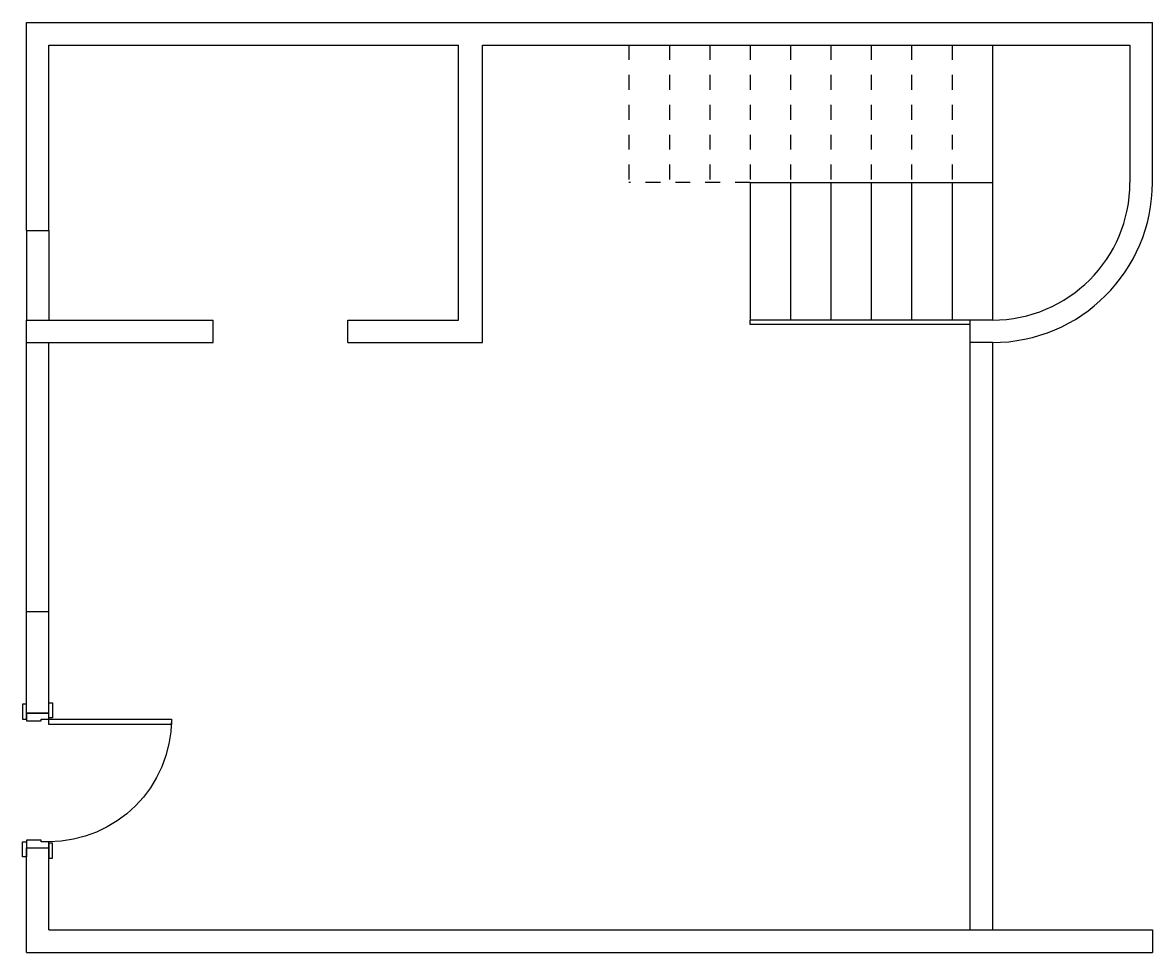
# Model space of a CAD drawing. Header units: millimetres. Extents: x 0 to 7.5, y 0 to 16.2.
# Drawn here: x -0.03 to 7.53, y 0 to 6.22 of the extents above; entities that cross this region are included whole.
import ezdxf

# ---------------------------------------------------------------- set-up
doc = ezdxf.new("R2010")
doc.units = ezdxf.units.MM
doc.linetypes.add('HIDDEN', pattern=[9.524999999999999, 6.35, -3.175])
for name, color, linetype in [('AI-Caixilhos', 2, 'Continuous'), ('ARQ_Alvenaria', 4, 'Continuous'), ('ARQ_Caixilho', 1, 'Continuous'), ('ARQ_Escada', 1, 'Continuous')]:
    doc.layers.add(name, color=color, linetype=linetype)

# ---------------------------------------------------------------- blocks, each defined once
blk = doc.blocks.new('PT80 - DIMENSIONÁVEL')
at = {"color": 1}
for points in [[(0.0399998562209589, 0.1500000005840292), (-0.060000143779007, 0.1500000005840292), (-0.060000143779007, 0.1750000005832391), (0.0399998562209589, 0.1750000005832391)], [(0.859999856220952, 0.1500000005840292), (0.9599998562209748, 0.1500000005840292), (0.9599998562209748, 0.1750000005832391), (0.859999856220952, 0.1750000005832391)], [(0.029999856220968, 0), (-0.0700001437790547, 0), (-0.0700001437790547, -0.0249999999992099), (0.029999856220968, -0.0249999999992099)], [(0.8699998562623249, -6.5860206e-09), (0.9699998562623476, -6.5860206e-09), (0.9699998562623476, -0.0250000065852305), (0.8699998562623249, -0.0250000065852305)]]:
    blk.add_lwpolyline(points, close=True, dxfattribs=at)
for points in [[(0, 0.1500000000000057), (0.0499999999999972, 0.1500000000000057), (0.0499999999999972, 0.0500000000000114), (0.0399999999999921, 0.0500000000000114), (0.0399999999999921, 0), (0, 0)], [(0.8599999999999994, 0), (0.8599999999999994, 0.0500000000000114), (0.8499999999999943, 0.0500000000000114), (0.8499999999999943, 0.1500000000000057), (0.9000000000000056, 0.1500000000000057), (0.9000000000000056, 0)], [(0.0399999999999921, 0), (0.0399999999999921, -0.8199999999999931), (0.0749999999999886, -0.8199999999999931), (0.0749999999999886, 0)]]:
    blk.add_lwpolyline(points, close=True)
at = {"color": 1, "linetype": 'HIDDEN'}
blk.add_arc((0.0399999999999921, 0), 0.8199999999999986, 270, 0, dxfattribs=at)

msp = doc.modelspace()

# ---------------------------------------------------------------- linework, layer by layer
at = {"layer": 'ARQ_Alvenaria'}
for p, q in [((0, 6.22), (0.15, 6.22)), ((0, 4.83), (0, 6.219999999999999)), ((0.15, 6.219999999999999), (3.050000000000001, 6.22)), ((3.050000000000001, 6.22), (7.53, 6.22)), ((7.529999999999999, 5.149999999999999), (7.53, 6.22)), ((0.15, 4.83), (0.15, 6.069999999999999)), ((0.15, 6.069999999999999), (2.89, 6.069999999999999)), ((2.89, 4.23), (2.890000000000001, 6.069999999999999)), ((3.05, 4.08), (3.05, 6.07)), ((3.050000000000001, 6.069999999999999), (7.379999999999999, 6.069999999999999)), ((7.379999999999999, 6.069999999999999), (7.379999999999998, 5.149999999999999)), ((0, 4.83), (0.15, 4.83)), ((0, 4.23), (1.25, 4.23)), ((0, 4.08), (0, 4.23)), ((1.25, 4.08), (1.25, 4.23)), ((2.15, 4.08), (2.15, 4.23)), ((2.15, 4.23), (2.89, 4.23)), ((6.309999999999999, 4.229999999999999), (4.840000000000002, 4.229999999999999)), ((4.840000000000002, 4.229999999999999), (4.840000000000002, 4.229999999999999)), ((4.840000000000002, 4.199999999999999), (4.840000000000002, 4.229999999999999)), ((6.309999999999999, 4.199999999999999), (4.840000000000002, 4.199999999999999)), ((6.459999999999999, 4.229999999999999), (6.309999999999999, 4.229999999999999)), ((6.309999999999999, 4.229999999999999), (6.31, 4.08)), ((0, 4.08), (1.25, 4.08)), ((2.15, 4.08), (3.05, 4.08)), ((6.459999999999999, 4.08), (6.309999999999999, 4.08)), ((0, 2.28), (0.15, 2.28)), ((0, 1.6), (0, 2.28)), ((0.15, 1.6), (0.15, 2.28)), ((0, 1.6), (0.15, 1.6)), ((0, 0), (0, 0.7)), ((0, 0), (0, 0.7)), ((0, 0.7), (0.15, 0.7)), ((0.15, 0.15), (0.15, 0.7)), ((0.15, 0.15), (7.529999999999999, 0.15)), ((7.529999999999999, 0.15), (7.529999999999999, 0)), ((0, 0), (7.53, 0))]:
    msp.add_line(p, q, dxfattribs=at)
for radius in [0.92, 1.07]:
    msp.add_arc((6.459999999999999, 5.149999999999999), radius, 270, 0, dxfattribs=at)
at = {"layer": 'ARQ_Caixilho'}
for p, q in [((0, 4.83), (0, 4.23)), ((0.15, 4.83), (0.15, 4.23)), ((0, 2.28), (0, 4.08)), ((0.15, 2.28), (0.15, 4.08)), ((6.309999999999999, 4.08), (6.309999999999999, 0.15)), ((6.459999999999999, 4.079999999999998), (6.46, 0.15))]:
    msp.add_line(p, q, dxfattribs=at)
at = {"layer": 'ARQ_Escada', "linetype": 'HIDDEN', "ltscale": 0.01}
for p, q in [((4.030000000000003, 6.069999999999999), (4.030000000000003, 5.149999999999999)), ((4.300000000000002, 6.069999999999999), (4.300000000000002, 5.149999999999999)), ((4.570000000000002, 6.069999999999999), (4.570000000000002, 5.149999999999999)), ((4.840000000000001, 6.069999999999999), (4.840000000000001, 5.149999999999999)), ((4.840000000000002, 6.069999999999999), (4.840000000000002, 5.149999999999999)), ((5.11, 6.069999999999999), (5.11, 5.149999999999999)), ((5.38, 6.069999999999999), (5.38, 5.149999999999999)), ((5.649999999999999, 6.069999999999999), (5.649999999999999, 5.149999999999999)), ((5.649999999999999, 6.069999999999999), (5.649999999999999, 5.149999999999999)), ((5.919999999999999, 6.069999999999999), (5.92, 5.149999999999999)), ((6.189999999999999, 6.069999999999999), (6.189999999999999, 5.149999999999999)), ((4.840000000000001, 5.149999999999999), (4.030000000000003, 5.149999999999999))]:
    msp.add_line(p, q, dxfattribs=at)
at = {"layer": 'ARQ_Escada'}
for p, q in [((6.459999999999999, 6.069999999999999), (6.459999999999999, 4.229999999999999)), ((4.840000000000002, 5.149999999999999), (6.459999999999998, 5.149999999999999)), ((4.840000000000002, 5.149999999999999), (4.840000000000002, 4.229999999999999)), ((5.110000000000001, 5.149999999999999), (5.110000000000001, 4.229999999999999)), ((5.380000000000001, 5.149999999999999), (5.380000000000001, 4.229999999999999)), ((5.65, 5.149999999999999), (5.65, 4.229999999999999)), ((5.65, 5.149999999999999), (5.65, 4.229999999999999)), ((5.92, 5.149999999999999), (5.920000000000001, 4.229999999999999)), ((6.19, 5.149999999999999), (6.19, 4.229999999999999))]:
    msp.add_line(p, q, dxfattribs=at)

# ---------------------------------------------------------------- block references
at = {"layer": 'AI-Caixilhos', "xscale": -1, "rotation": 90}
msp.add_blockref('PT80 - DIMENSIONÁVEL', (0.1499999999999999, 1.6), dxfattribs=at)

doc.saveas('drawing.dxf')
